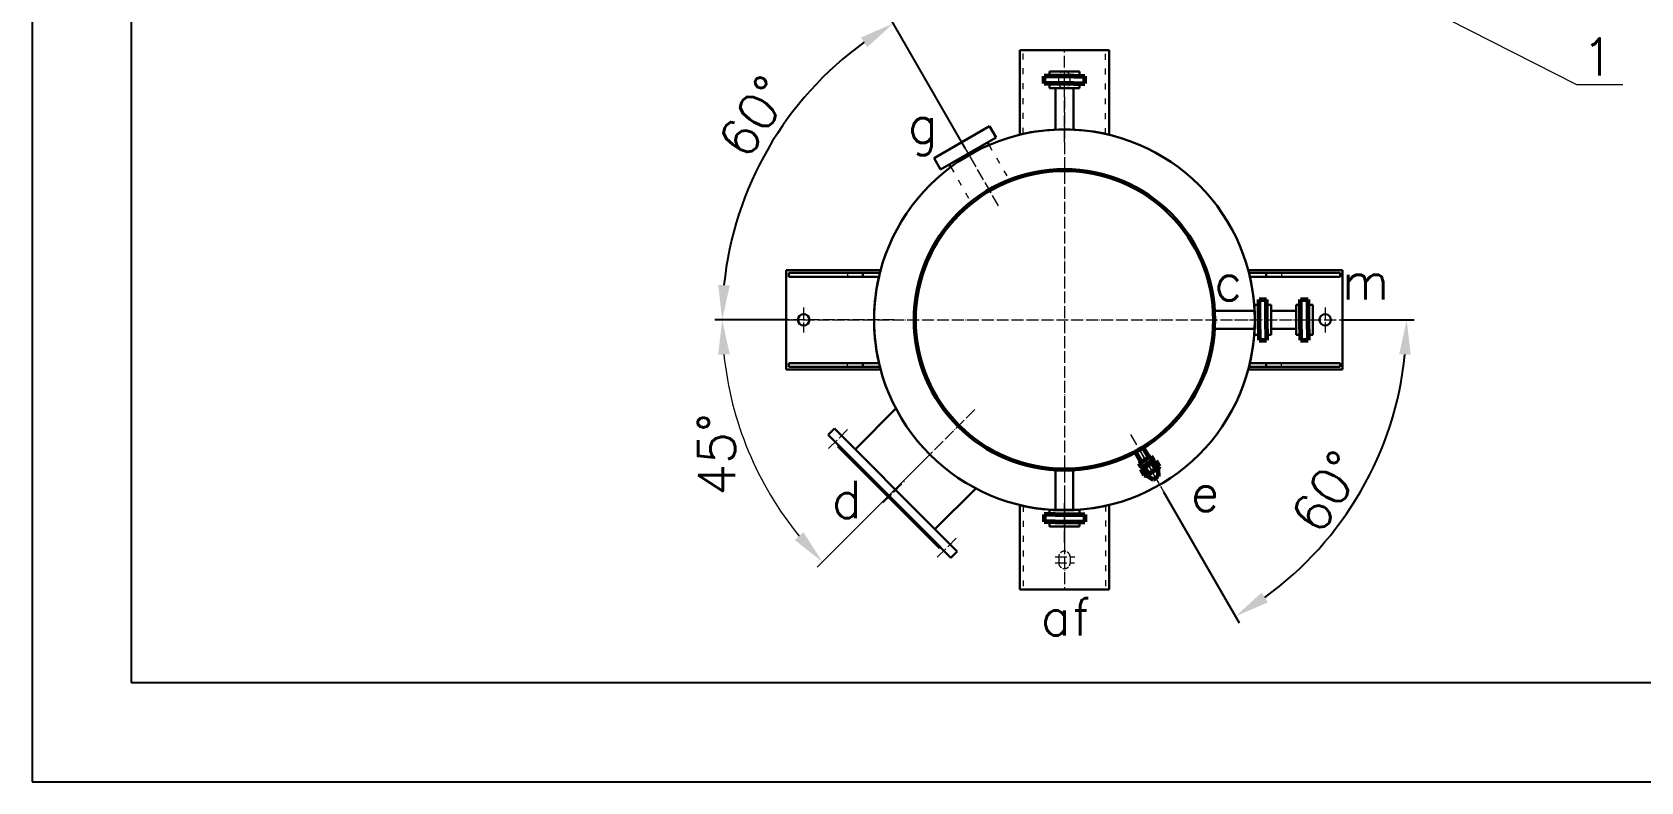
# Model space of a CAD drawing. Header units: millimetres. Extents: x 27957 to 34297, y -4647 to 4153.
# Drawn here: x 27957 to 31201, y -4647 to -3135 of the extents above; entities that cross this region are included whole.
import ezdxf

# ---------------------------------------------------------------- set-up
doc = ezdxf.new("R2010")
doc.units = ezdxf.units.MM
for name, pattern in [('ACAD_ISO02W100', [15, 12, -3]), ('ACAD_ISO03W100', [30, 12, -18]), ('ACAD_ISO04W100', [30, 24, -3, 0, -3])]:
    doc.linetypes.add(name, pattern=pattern)
doc.layers.get('0').update_dxf_attribs({"lineweight": 20})
for name, color, linetype, lineweight in [('1.2', 3, 'Continuous', 30), ('co', 7, 'Continuous', 25), ('glq1.5', 3, 'Continuous', 60), ('hb1.3', 6, 'ACAD_ISO02W100', 20), ('tkk.jgj.m20.2', 1, 'ACAD_ISO04W100', 20), ('tkk.jgj.m20.3', 3, 'Continuous', 60), ('中心线', 1, 'ACAD_ISO04W100', 18), ('粗实线', 3, 'Continuous', 30), ('虚线', 6, 'ACAD_ISO03W100', 20)]:
    doc.layers.add(name, color=color, linetype=linetype, lineweight=lineweight)
doc.styles.add('样式 2', font='romans.shx', dxfattribs={"height": 75})
doc.styles.add('样式 5', font='romans.shx', dxfattribs={"height": 5})
doc.dimstyles.new('副本ISO-25', dxfattribs={"dimtxt": 75, "dimasz": 70, "dimexe": 15, "dimexo": 0, "dimgap": 20, "dimtad": 1, "dimdsep": 46, "dimtxsty": '样式 2', "dimcen": 2.5, "dimadec": 0, "dimazin": 0, "dimtfac": 1, "dimtmove": 0, "dimatfit": 3, "dimldrblk": 'NONE', "dimfxl": 0, "dimarcsym": 0})

# ---------------------------------------------------------------- blocks, each defined once
blk = doc.blocks.new('*D21')
at = {"color": 0, "lineweight": -2}
for p, q in [((29838.9, -3369), (29686.2, -3104.6)), ((29480.8, -3715.4), (29333.6, -3715.4))]:
    blk.add_line(p, q, dxfattribs=at)
blk.add_arc((30038.9, -3715.4), 690.3, 125.8126, 174.1874, dxfattribs=at)
at = {"color": 0}
for points in [[(29628.6, -3145.9), (29641.3, -3165.5), (29693.7, -3117.6)], [(29363.8, -3646.1), (29340.5, -3644.9), (29348.6, -3715.4)]]:
    blk.add_solid(points, dxfattribs=at)
at = {"layer": 'Defpoints', "color": 0}
for p in [(29838.9, -3369), (29390.2, -3479.3), (29905.9, -3485.1), (29480.8, -3715.4), (30530.1, -3715.4)]:
    blk.add_point(p, dxfattribs=at)
at = {"color": 0, "insert": (29413.3, -3305.7), "char_height": 75, "attachment_point": 5, "rotation": 56.7734, "style": '样式 2'}
blk.add_mtext('60°', dxfattribs=at)
blk = doc.blocks.new('_None')
blk = doc.blocks.new('*D31')
at = {"color": 0, "lineweight": -2}
for p, q in [((30596.9, -3715.4), (30744.2, -3715.4)), ((30238.9, -4061.9), (30391.5, -4326.2))]:
    blk.add_line(p, q, dxfattribs=at)
blk.add_arc((30038.9, -3715.4), 690.3, 305.8126, 354.1874, dxfattribs=at)
at = {"color": 0}
for points in [[(30714, -3784.8), (30737.3, -3785.9), (30729.2, -3715.4)], [(30449.1, -4285), (30436.5, -4265.4), (30384, -4313.3)]]:
    blk.add_solid(points, dxfattribs=at)
at = {"layer": 'Defpoints', "color": 0}
for p in [(29547.6, -3715.4), (30596.9, -3715.4), (30171.8, -3945.7), (30687.5, -3951.5), (30238.9, -4061.9)]:
    blk.add_point(p, dxfattribs=at)
at = {"color": 0, "insert": (30568.2, -4062.2), "char_height": 75, "attachment_point": 5, "rotation": 56.7734, "style": '样式 2'}
blk.add_mtext('60°', dxfattribs=at)

msp = doc.modelspace()

# ---------------------------------------------------------------- linework, layer by layer
for p, q in [((30403.872, -2901.364), (31071.796, -3240.71)), ((31071.796, -3240.71), (31165.036, -3240.71)), ((29873.321, -3464.612), (29904.423, -3446.655)), ((29756.029, -3998.284), (29540.152, -4214.161))]:
    msp.add_line(p, q)
msp.add_arc((30038.872, -3715.441), 690.297, 185.812608, 219.187392)
for points in [[(29340.472, -3785.943), (29363.776, -3784.76), (29348.575, -3715.441)], [(29512.491, -4143.791), (29495.177, -4159.432), (29550.758, -4203.555)]]:
    msp.add_solid(points)
at = {"layer": '1.2'}
for p, q in [((30008.791, -3214.689), (30008.791, -3223.857)), ((30057.872, -3214.689), (30008.791, -3214.689)), ((30008.791, -3239.025), (30008.791, -3248.193)), ((30057.872, -3214.689), (30068.953, -3214.689)), ((30068.953, -3214.689), (30068.953, -3223.857)), ((30068.953, -3239.025), (30068.953, -3248.193)), ((30057.872, -3248.193), (30008.791, -3248.193)), ((30020.945, -3248.193), (30020.945, -3331.86)), ((30056.859, -3248.193), (30056.859, -3331.863)), ((30057.872, -3248.193), (30068.953, -3248.193)), ((30422.453, -3697.514), (30338.453, -3697.514)), ((30431.288, -3685.36), (30422.12, -3685.36)), ((30422.12, -3691.425), (30422.12, -3685.36)), ((30455.623, -3685.36), (30446.456, -3685.36)), ((30455.623, -3734.441), (30455.623, -3685.36)), ((30506.12, -3697.514), (30455.623, -3697.514)), ((30506.12, -3734.441), (30506.12, -3685.36)), ((30515.288, -3685.36), (30506.12, -3685.36)), ((30539.623, -3685.36), (30530.456, -3685.36)), ((30539.623, -3734.441), (30539.623, -3685.36)), ((30422.45, -3733.428), (30338.45, -3733.428)), ((30422.12, -3734.441), (30422.12, -3745.522)), ((30431.288, -3745.522), (30422.12, -3745.522)), ((30455.623, -3745.522), (30446.456, -3745.522)), ((30506.12, -3733.428), (30455.623, -3733.428)), ((30455.623, -3734.441), (30455.623, -3745.522)), ((30506.12, -3734.441), (30506.12, -3745.522)), ((30515.288, -3745.522), (30506.12, -3745.522)), ((30539.623, -3745.522), (30530.456, -3745.522)), ((30539.623, -3734.441), (30539.623, -3745.522)), ((30020.885, -4098.689), (30020.885, -4015.02)), ((30056.798, -4098.689), (30056.798, -4015.022)), ((30019.872, -4098.689), (30008.791, -4098.689)), ((30008.791, -4107.857), (30008.791, -4098.689)), ((30019.872, -4098.689), (30068.953, -4098.689)), ((30068.953, -4107.857), (30068.953, -4098.689)), ((30008.791, -4132.193), (30008.791, -4123.025)), ((30019.872, -4132.193), (30008.791, -4132.193)), ((30019.872, -4132.193), (30068.953, -4132.193)), ((30068.953, -4132.193), (30068.953, -4123.025))]:
    msp.add_line(p, q, dxfattribs=at)
at = {"layer": 'co', "lineweight": 25}
for p, q in [((27956.837, 4153.013), (27956.837, -4646.987)), ((28156.837, 3953.013), (28156.837, -4446.987)), ((28156.837, -4446.987), (34096.837, -4446.987)), ((27956.837, -4646.987), (34296.837, -4646.987))]:
    msp.add_line(p, q, dxfattribs=at)
at = {"layer": 'glq1.5'}
for p, q in [((29997.945, -3239.025), (29997.945, -3223.857)), ((30057.872, -3223.857), (29997.945, -3223.857)), ((30057.872, -3239.025), (29997.945, -3239.025)), ((30057.872, -3223.857), (30079.798, -3223.857)), ((30057.872, -3239.025), (30079.798, -3239.025)), ((30079.798, -3239.025), (30079.798, -3223.857)), ((30431.288, -3674.514), (30446.456, -3674.514)), ((30431.288, -3734.441), (30431.288, -3674.514)), ((30446.456, -3734.441), (30446.456, -3674.514)), ((30515.288, -3734.441), (30515.288, -3674.514)), ((30515.288, -3674.514), (30530.456, -3674.514)), ((30530.456, -3734.441), (30530.456, -3674.514)), ((30431.288, -3734.441), (30431.288, -3756.368)), ((30431.288, -3756.368), (30446.456, -3756.368)), ((30446.456, -3734.441), (30446.456, -3756.368)), ((30515.288, -3734.441), (30515.288, -3756.368)), ((30515.288, -3756.368), (30530.456, -3756.368)), ((30530.456, -3734.441), (30530.456, -3756.368)), ((30194.077, -4002.265), (30183.011, -3983.097)), ((30209.666, -3993.265), (30198.599, -3974.097)), ((30213.996, -3990.765), (30201.872, -3997.765)), ((30218.496, -3998.56), (30213.996, -3990.765)), ((30189.747, -4004.765), (30201.872, -3997.765)), ((30194.247, -4012.56), (30189.747, -4004.765)), ((30194.247, -4012.56), (30206.372, -4005.56)), ((30200.077, -4012.658), (30198.577, -4010.06)), ((30199.211, -4013.158), (30207.872, -4008.158)), ((30218.496, -3998.56), (30206.372, -4005.56)), ((30216.532, -4003.158), (30207.872, -4008.158)), ((30215.666, -4003.658), (30214.166, -4001.06)), ((30227.122, -4015.519), (30228.068, -4031.139)), ((30204.622, -4028.509), (30217.676, -4037.139)), ((30019.872, -4107.857), (29997.945, -4107.857)), ((29997.945, -4107.857), (29997.945, -4123.025)), ((30019.872, -4107.857), (30079.798, -4107.857)), ((30079.798, -4107.857), (30079.798, -4123.025)), ((30019.872, -4123.025), (29997.945, -4123.025)), ((30019.872, -4123.025), (30079.798, -4123.025))]:
    msp.add_line(p, q, dxfattribs=at)
at = {"layer": 'hb1.3'}
for p, q in [((30027.336, -3237.439), (30027.336, -3225.439)), ((30050.336, -3237.439), (30050.336, -3225.439)), ((30027.336, -4193.443), (30027.336, -4205.443)), ((30050.336, -4193.443), (30050.336, -4205.443))]:
    msp.add_line(p, q, dxfattribs=at)
for centre, start, end in [((30038.836, -3225.439), 0, 180), ((30038.836, -3237.439), 180, 0), ((30038.836, -4193.443), 0, 180), ((30038.836, -4205.443), 180, 0)]:
    msp.add_arc(centre, 11.5, start, end, dxfattribs=at)
at = {"layer": 'tkk.jgj.m20.2'}
msp.add_line((30192.28, -3981.152), (30226.677, -4040.729), dxfattribs=at)
at = {"layer": 'tkk.jgj.m20.3'}
for p, q in [((30192.872, -4016.818), (30207.872, -4008.158)), ((30192.872, -4016.818), (30199.711, -4028.665)), ((30196.622, -4014.653), (30207.872, -4008.158)), ((30200.372, -4012.488), (30207.211, -4024.335)), ((30204.622, -4028.509), (30215.872, -4022.014)), ((30222.872, -3999.497), (30207.872, -4008.158)), ((30219.122, -4001.663), (30207.872, -4008.158)), ((30215.372, -4003.828), (30222.211, -4015.674)), ((30227.122, -4015.519), (30215.872, -4022.014)), ((30222.872, -3999.497), (30229.711, -4011.344)), ((30217.676, -4037.139), (30222.872, -4034.139)), ((30228.068, -4031.139), (30222.872, -4034.139))]:
    msp.add_line(p, q, dxfattribs=at)
for centre, radius, start, end in [((30207.211, -4007.014), 17.321, 269.999985, 300), ((30207.211, -4007.014), 17.321, 300, 330.000015), ((30224.522, -4011.015), 5.2, 243.626403, 356.373597), ((30202.022, -4024.006), 5.2, 243.626403, 356.373597)]:
    msp.add_arc(centre, radius, start, end, dxfattribs=at)
at = {"layer": '中心线'}
for p, q in [((30038.836, -3357.177), (30038.836, -3172.722)), ((30019.986, -3225.439), (30058.936, -3225.439)), ((30019.986, -3237.439), (30059.509, -3237.439)), ((30038.872, -3266.647), (30038.872, -4171.711)), ((30038.872, -3266.647), (30038.872, -3345.733)), ((29905.912, -3485.148), (29838.872, -3369.031)), ((29512.872, -3690.749), (29512.872, -3740.64)), ((30564.872, -3690.749), (30564.872, -3740.64)), ((29695.667, -3715.441), (29450.641, -3715.441)), ((29480.841, -3715.441), (30530.125, -3715.441)), ((30382.076, -3715.441), (30627.103, -3715.441)), ((29857.861, -3896.452), (29756.029, -3998.284)), ((29563.286, -3974.981), (29603.406, -3934.861)), ((30172.255, -3946.469), (30238.872, -4061.851)), ((29672.887, -4084.583), (29716.372, -4041.098)), ((30038.836, -4073.705), (30038.836, -4258.16)), ((30038.872, -4164.236), (30038.872, -4085.15)), ((29782.489, -4194.184), (29823.462, -4153.212)), ((30019.986, -4193.443), (30059.509, -4193.443)), ((30019.986, -4205.443), (30058.936, -4205.443))]:
    msp.add_line(p, q, dxfattribs=at)
at = {"layer": '粗实线'}
for p, q in [((29948.836, -3171.439), (30128.836, -3171.439)), ((29948.836, -3341.721), (29948.836, -3171.439)), ((30128.836, -3342.326), (30128.836, -3171.439)), ((29887.722, -3324.642), (29776.005, -3389.142)), ((29887.722, -3324.642), (29900.852, -3347.385)), ((29900.852, -3347.385), (29789.135, -3411.885)), ((29883.532, -3357.385), (29886.703, -3362.878)), ((29776.005, -3389.142), (29789.135, -3411.885)), ((29806.456, -3401.885), (29809.627, -3407.378)), ((29667.98, -3615.441), (29477.872, -3615.441)), ((29477.872, -3615.441), (29477.872, -3815.441)), ((29666.682, -3620.441), (29482.872, -3620.441)), ((29482.872, -3620.441), (29482.872, -3628.441)), ((29664.751, -3628.441), (29482.872, -3628.441)), ((29631.98, -3620.441), (29631.98, -3628.441)), ((30409.764, -3615.441), (30599.872, -3615.441)), ((30411.062, -3620.441), (30594.872, -3620.441)), ((30412.992, -3628.441), (30594.872, -3628.441)), ((30445.764, -3620.441), (30445.764, -3628.441)), ((30594.872, -3620.441), (30594.872, -3628.441)), ((30599.872, -3615.441), (30599.872, -3815.441)), ((29667.98, -3815.441), (29477.872, -3815.441)), ((29664.751, -3802.441), (29482.872, -3802.441)), ((29482.872, -3810.441), (29482.872, -3802.441)), ((29666.682, -3810.441), (29482.872, -3810.441)), ((29631.98, -3810.441), (29631.98, -3802.441)), ((30409.764, -3815.441), (30599.872, -3815.441)), ((30411.062, -3810.441), (30594.872, -3810.441)), ((30412.992, -3802.441), (30594.872, -3802.441)), ((30445.764, -3810.441), (30445.764, -3802.441)), ((30594.872, -3810.441), (30594.872, -3802.441)), ((29616.918, -3976.553), (29699.105, -3894.367)), ((29562.446, -3947.537), (29575.174, -3934.809)), ((29604.191, -3989.281), (29562.446, -3947.537)), ((29777.76, -4137.394), (29575.174, -3934.809)), ((29581.538, -3970.871), (29583.659, -3968.75)), ((29581.538, -3970.871), (29786.599, -4175.932)), ((29583.659, -3968.75), (29765.032, -4150.122)), ((29777.76, -4137.394), (29859.946, -4055.208)), ((29948.836, -4089.161), (29948.836, -4259.443)), ((30128.836, -4088.556), (30128.836, -4259.443)), ((29765.032, -4150.122), (29788.72, -4173.811)), ((29809.933, -4195.024), (29765.032, -4150.122)), ((29822.661, -4182.296), (29777.76, -4137.394)), ((29786.599, -4175.932), (29788.72, -4173.811)), ((29809.933, -4195.024), (29822.661, -4182.296)), ((29948.836, -4259.443), (30128.836, -4259.443))]:
    msp.add_line(p, q, dxfattribs=at)
for centre, radius in [((30038.872, -3715.441), 384), ((30038.872, -3715.441), 304), ((30038.872, -3715.441), 300), ((29512.872, -3715.441), 11.5), ((30564.872, -3715.441), 11.5)]:
    msp.add_circle(centre, radius, dxfattribs=at)
for centre, start, end in [((30037.568, -3719.439), 76.394989, 103.219982), ((30042.872, -3715.441), 165.064473, 194.935527), ((30034.872, -3715.441), 345.064473, 14.935527), ((30037.568, -3711.443), 256.780018, 283.605011)]:
    msp.add_arc(centre, 388, start, end, dxfattribs=at)
at = {"layer": '虚线'}
for p, q in [((29955.836, -3340.145), (29955.836, -3171.439)), ((30121.836, -3340.7), (30121.836, -3171.439)), ((29886.703, -3362.878), (29927.047, -3432.755)), ((29809.627, -3407.378), (29849.971, -3477.255)), ((29601.401, -3620.441), (29601.401, -3628.441)), ((30476.342, -3620.441), (30476.342, -3628.441)), ((29601.401, -3810.441), (29601.401, -3802.441)), ((30476.342, -3810.441), (30476.342, -3802.441)), ((29955.836, -4090.737), (29955.836, -4259.443)), ((30121.836, -4090.182), (30121.836, -4259.443))]:
    msp.add_line(p, q, dxfattribs=at)

# ---------------------------------------------------------------- texts
at = {"style": '样式 5'}
for s, p in [('1', (31082.809, -3222.867)), ('g', (29722.63, -3358.549)), ('c ', (30340.565, -3676.513)), ('m', (30598.198, -3674.485)), ('d', (29569.404, -4115.057)), ('e', (30293.552, -4101.48)), ('f', (30054.325, -4351.773)), ('a ', (29991.082, -4351.773))]:
    msp.add_text(s, height=75, dxfattribs=at).set_placement(p)
at = {"insert": (29337.329, -3986.624), "char_height": 75, "attachment_point": 5, "rotation": 90, "style": '样式 2'}
msp.add_mtext('45°', dxfattribs=at)

# ---------------------------------------------------------------- dimensions: what is measured, and where the dimension line sits
for base, line1, line2, picture, middle in [((29390.205, -3479.346), ((29480.841, -3715.441), (30530.125, -3715.441)), ((29905.912, -3485.148), (29838.872, -3369.031)), '*D21', (29461.431, -3337.192)), ((30687.539, -3951.537), ((30596.903, -3715.441), (29547.618, -3715.441)), ((30171.832, -3945.734), (30238.872, -4061.851)), '*D31', (30616.312, -4093.69))]:
    dim = msp.add_angular_dim_2l(base=base, line1=line1, line2=line2, dimstyle='副本ISO-25')
    dim.commit()
    dim.dimension.update_dxf_attribs({"geometry": picture, "text_midpoint": middle, "dimtype": 162})

doc.saveas('drawing.dxf')
